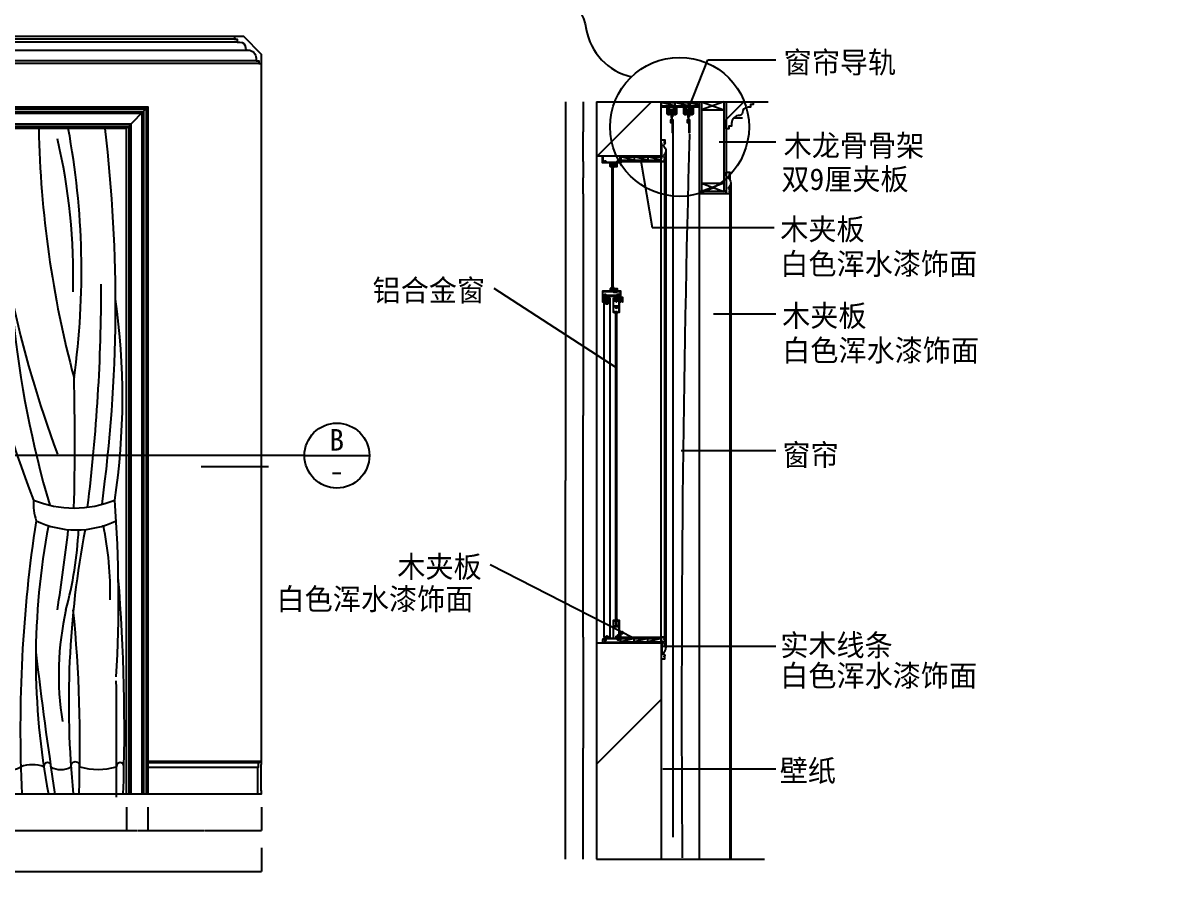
# Model space of a CAD drawing. Header units: metres. Extents: x 207 to 30221155, y -15107616 to 15108635.
# Drawn here: x 3544 to 7729, y 4129 to 7285 of the extents above; entities that cross this region are included whole.
import ezdxf

# ---------------------------------------------------------------- set-up
doc = ezdxf.new("R2010")
doc.units = ezdxf.units.M
for name, color, linetype in [('2', 2, 'Continuous'), ('3', 3, 'Continuous'), ('4', 4, 'Continuous'), ('7', 7, 'Continuous'), ('BH', 3, 'Continuous'), ('DIM', 3, 'Continuous'), ('TEXT', 3, 'Continuous')]:
    doc.layers.add(name, color=color, linetype=linetype)
doc.dimstyles.get("Standard").update_dxf_attribs({"dimtxt": 2.5, "dimasz": 2.5, "dimexe": 1.25, "dimexo": 0.625, "dimtad": 1, "dimcen": 2.5, "dimazin": 3, "dimtfac": 1, "dimtmove": 0, "dimatfit": 3})

# ---------------------------------------------------------------- blocks, each defined once
blk = doc.blocks.new('窗-040')
at = {"layer": '3'}
for p, q in [((3810, 2780), (90, 2780)), ((3805, 2790), (100, 2790)), ((50, 2750), (3850, 2750)), ((3880, 2710), (20, 2710)), ((420, 2540), (500, 2460)), ((3480, 2540), (3400, 2460)), ((9.06, 115), (420, 115)), ((12.06, 98), (420, 98)), ((3890.94, 115), (3480, 115)), ((3887.94, 98), (3480, 98))]:
    blk.add_line(p, q, dxfattribs=at)
for points in [[(427, 0), (427, 2533), (3473, 2533), (3473, 0)], [(437, 0), (437, 2523), (3463, 2523), (3463, 0)], [(443, 0), (443, 2517), (3457, 2517), (3457, 0)], [(483, 0), (483, 2477), (3417, 2477), (3417, 0)], [(491, 0), (491, 2469), (3409, 2469), (3409, 0)]]:
    blk.add_lwpolyline(points, dxfattribs=at)
for centre, radius, start, end in [((10342.67, 2397.01), 9643.88, 179.63, 183.31), ((-9149.56, 2433.87), 9902.26, 356.58, 0.15), ((-7199.11, 2332.5), 8018.96, 354.21, 0.91), ((3123.03, 2403.77), 2243.82, 178.56, 185.49), ((-1461.52, 2515.88), 2387.39, 352.29, 358.66), ((87853.75, 4026.46), 86876.4, 181.03, 181.52), ((17373.17, 1192.38), 16336.12, 175.55, 184.19), ((-10013.64, 2513.6), 11559.91, 353.96, 359.73), ((-4078.83, 2502.67), 5792.05, 346.52, 359.58), ((70759.53, 3776.91), 68800.02, 181.1, 183.15), ((-9863.93, 1647.18), 12128.24, 352.19, 3.84), ((-9030.69, 1960.04), 11531.64, 354.95, 2.48), ((-4188.13, 2042.4), 6753.97, 355.05, 3.54), ((17436.47, 958.64), 14838.21, 174.19, 183.7), ((4951.11, 2314.78), 2058.93, 175.96, 190.54), ((372.63, 1934.24), 2861.36, 352.05, 10.59), ((-2122.67, 1809.82), 5482.74, 352.25, 6.81), ((993.58, 1916.28), 2210.1, 358.44, 13.22), ((896.03, 2194.3), 8.4, 219.03, 9.83), ((2750.88, 1834.28), 2217.98, 178.6, 200.12), ((-3163.99, 1866.57), 6470.86, 352.84, 0.16), ((724.69, 1844.37), 10.48, 199.94, 350.58), ((7237.28, 2766.42), 4362.19, 192.23, 200.26), ((27772.07, 4483.44), 27280.03, 185.72, 187.17), ((-11784.97, 267.02), 14693.81, 358.96, 5.52), ((-6103.05, 1301.64), 9312.54, 358.5, 1.46), ((3144.29, 1577.6), 2621.82, 183.08, 191.18), ((-296.67, 1065.67), 829.42, 0.76, 16.16), ((6327.09, 589), 4896.46, 171.69, 186.91), ((7617.59, 270.48), 6127.79, 171.73, 182.53), ((-121518.48, -1011.38), 124380.69, 0.47, 0.98), ((23355.3, 900.64), 22816.13, 179.77, 181.33), ((-18263.32, 491.77), 18836.12, 358.5, 1.51), ((1960.92, 1054.76), 1327.92, 182.81, 196.28), ((-1577.12, 911.46), 2274.93, 354.22, 2.21), ((-7097.17, 607.37), 7809.21, 356.89, 2.89), ((5704.11, 496.1), 2639.04, 169.17, 190.84), ((-9603.95, 2542.5), 12884.83, 351.69, 353.02), ((1866.36, 1039.51), 1358.6, 344.66, 357.33), ((2033.29, 736.72), 1307.46, 359.16, 11.34), ((-40994.4, 241.6), 41888.96, 359.67, 0.93), ((-6267.74, 708.66), 8727.07, 355.34, 1.55), ((4242.38, 440.23), 1092.47, 167.31, 189.1), ((-1838.78, 183.97), 5067.07, 357.92, 5.62), ((17433.23, 2194.38), 14464.71, 186.63, 188.73), ((-21537.12, 153.28), 22066.58, 359.6, 0.88), ((4368.4, 98.62), 3634.12, 175.75, 181.56), ((835.28, -41.99), 153.78, 67.42, 112.58), ((983.97, 257.21), 180.98, 240.31, 299.69), ((1200.38, 410.36), 335.25, 247.78, 292.22), ((1391.13, 7.14), 112.77, 55.43, 124.57), ((1473.63, 91.45), 20.4, 24.79, 155.21), ((1685.96, 1408.38), 1322.66, 261.57, 278.43), ((1968.8, -49.39), 173.91, 59.2, 120.8), ((2111.52, -19.28), 130.81, 65.77, 114.23), ((2208.84, 142.28), 60.75, 224.1, 315.9), ((2345.27, -174.5), 289.76, 71.32, 108.68), ((2530.6, 375.66), 290.77, 251.45, 288.55), ((2673.84, 177.6), 92.7, 236.83, 303.17), ((2790.9, -37.52), 152.68, 64.25, 115.75), ((2882.57, 115.63), 29.76, 211.69, 328.31), ((2958.79, 200.81), 112.93, 243.21, 296.79), ((3052.32, -7.49), 115.64, 68.36, 111.64), ((3107.95, 102.84), 13.3, 347.65, 192.35), ((3158.01, 163.26), 73.32, 239.63, 300.37), ((3211.34, 102.25), 16.41, 352.13, 187.87), ((3295.4, 349.02), 258.08, 254.77, 285.23), ((3377.24, 101.83), 14.16, 352.56, 187.44)]:
    blk.add_arc(centre, radius, start, end, dxfattribs=at)
at = {"layer": '4'}
blk.add_line((500, 2460), (500, 0), dxfattribs=at)
for points in [[(20, 2720), (20, 2710), (10, 2710), (10, 2700), (0, 2700), (0, 2734.14), (65.86, 2800), (100, 2800), (100, 2790), (90, 2790), (90, 2780), (80, 2780, 0.41), (60, 2760, -0.41), (50, 2750, 0.41)], [(3880, 2720), (3880, 2710), (3890, 2710), (3890, 2700), (3900, 2700), (3900, 2734.14), (3834.14, 2800), (3800, 2800), (3800, 2790), (3810, 2790), (3810, 2780), (3820, 2780, -0.41), (3840, 2760, 0.41), (3850, 2750, -0.41)], [(12.06, 112), (12.06, 98, -0.41), (15.06, 95), (15.06, 0), (0, 0), (0, 11.22), (1.03, 11.47), (1.03, 109.5), (0, 110.38), (0, 120), (6.06, 120, -0.41), (9.06, 117), (9.06, 115, -0.41)], [(3887.94, 112), (3887.94, 98, 0.41), (3884.94, 95), (3884.94, 0), (3900, 0), (3900, 11.22), (3898.97, 11.47), (3898.97, 109.5), (3900, 110.38), (3900, 120), (3893.94, 120, 0.41), (3890.94, 117), (3890.94, 115, 0.41)]]:
    blk.add_lwpolyline(points, format="xyb", close=True, dxfattribs=at)
for points in [[(3800, 2800), (100, 2800)], [(0, 2700), (0, 120)], [(3900, 120), (3900, 2700)], [(3400, 0), (3400, 2460), (500, 2460)], [(15.06, 0), (3884.94, 0)]]:
    blk.add_lwpolyline(points, dxfattribs=at)
for centre, radius, start, end in [((-5070.19, 2504.74), 6014.89, 350.73, 359.57), ((6167.85, 2311.43), 3343.65, 177.45, 201.49), ((-1063.22, 1900.02), 1963.44, 335.52, 349.32), ((2599.81, 1318.79), 1890.48, 187.06, 189.4), ((3290.05, 1076.35), 233.53, 177.55, 196.51), ((-3361.91, 378.18), 4145.05, 358.99, 8.77), ((8131.81, 238.96), 5124.01, 171.35, 182.67), ((3283.91, 125.99), 2507.82, 175.9, 182.88)]:
    blk.add_arc(centre, radius, start, end, dxfattribs=at)
at = {"layer": '7'}
for p, q in [((3890, 2700), (10, 2700)), ((6.06, 120), (420, 120)), ((3893.94, 120), (3480, 120))]:
    blk.add_line(p, q, dxfattribs=at)
blk.add_lwpolyline([(420, 0), (420, 2540), (3480, 2540), (3480, 0)], dxfattribs=at)
for centre, radius, start, end in [((8702.19, 2505.22), 8146.5, 180.32, 190.12), ((-7053.52, 2373.27), 7822.12, 357.36, 0.64), ((6519.01, 1828.85), 5321.53, 173.19, 190.69), ((19295.03, 2071.18), 17526.47, 178.73, 186.79), ((-27205.77, 3149.7), 29615.68, 353.89, 358.67), ((15890.5, 1821.12), 13172.6, 177.22, 183.17), ((6800.33, 2145.67), 3838.28, 175.3, 196.32), ((6924.98, 2535.6), 3849.87, 181.13, 195.01), ((-15788.08, 2522.91), 16556.24, 355, 358.24), ((842.6, 1468.04), 2543.23, 351.37, 8.17), ((28645.11, 241.66), 25920.94, 178.12, 180.53), ((612.97, 1384.18), 317.77, 249.18, 290.39), ((3206.87, 1456.81), 399.76, 247.94, 292.06), ((-1506.56, 715.9), 4877.66, 356.68, 4.36), ((599.31, 1419.04), 430.88, 256.68, 288.32), ((3214.19, 1315.89), 339.85, 244.18, 295.82), ((-1968.76, 504.99), 2716.48, 357.1, 10.51), ((6602.68, 338.16), 3415.9, 169.21, 185.68), ((14450.93, 1132.75), 13164.35, 181.27, 184.94), ((-4411.67, -53.32), 5073.72, 0.6, 10.05), ((-3639.15, 240.36), 7031.84, 358.04, 4.57), ((-243521.79, 74.02), 246884.99, 359.98, 0.08)]:
    blk.add_arc(centre, radius, start, end, dxfattribs=at)
blk = doc.blocks.new('窗帘-剖')
at = {"layer": '3'}
for p, q in [((-14.23, -14.61), (14.23, -14.61)), ((-8.3, -13.11), (-6.3, -13.11)), ((-8.3, -16.11), (-6.3, -16.11)), ((-6.3, -17.11), (-6.3, -12.11)), ((-6.3, -12.11), (6.3, -12.11)), ((-6.3, -17.11), (6.3, -17.11)), ((-2.5, -19.61), (-2.5, -37.61)), ((-2.5, -19.61), (2.5, -19.61)), ((-1.5, -17.11), (-1.5, -19.61)), ((0, -7.92), (0, -52.37)), ((1.5, -17.11), (1.5, -19.61)), ((2.5, -19.61), (2.5, -37.61)), ((6.3, -17.11), (6.3, -12.11)), ((6.3, -13.11), (8.3, -13.11)), ((6.3, -16.11), (8.3, -16.11))]:
    blk.add_line(p, q, dxfattribs=at)
for points in [[(-8.3, -22.12), (-8.3, -7.11, 1), (-13.3, -7.11), (-13.3, -22.12, 1)], [(8.3, -22.12), (8.3, -7.11, -1), (13.3, -7.11), (13.3, -22.12, -1)]]:
    blk.add_lwpolyline(points, format="xyb", close=True, dxfattribs=at)
blk.add_lwpolyline([(-0.5, -49.47), (0.5, -49.47), (0.5, -34.47), (-0.5, -34.47)], close=True, dxfattribs=at)
for points in [[(-0.5, -47.48, 0.34), (-2.58, -50.16), (-2.58, -59.89), (-3.58, -59.89), (-3.58, -50.16, -0.36), (-0.5, -46.45)], [(0.5, -46.4, -0.39), (3.95, -50.16), (3.95, -96.31), (2.95, -96.31), (2.95, -50.16, 0.38), (0.5, -47.41)]]:
    blk.add_lwpolyline(points, format="xyb", dxfattribs=at)
for centre, start, end in [((-0.5, -37.61), 180, 270), ((0.5, -37.61), 270, 0)]:
    blk.add_arc(centre, 2, start, end, dxfattribs=at)
at = {"layer": '7'}
blk.add_lwpolyline([(-12.5, 0), (12.5, 0, -0.41), (17.5, -5), (17.5, -25, -0.35), (13.04, -29.95, -0.17), (5.51, -29.26), (5.51, -25.89, 0.21), (12.5, -27, 0.41), (14.5, -25), (14.5, -5, 0.41), (12.5, -3), (3.6, -3), (2.33, -2), (-2.33, -2), (-3.6, -3), (-12.5, -3, 0.41), (-14.5, -5), (-14.5, -25, 0.41), (-12.5, -27, 0.21), (-5.51, -25.89), (-5.51, -29.26, -0.17), (-13.04, -29.95, -0.35), (-17.5, -25), (-17.5, -5, -0.41)], format="xyb", close=True, dxfattribs=at)
blk = doc.blocks.new('BH1')
at = {"layer": 'BH'}
for p, q in [((3, 0), (3, 100)), ((15, 0), (15, 100))]:
    blk.add_line(p, q, dxfattribs=at)
blk.add_lwpolyline([(15, 100), (3, 50), (15, 50), (3, 0), (15, 0)], dxfattribs=at)
blk = doc.blocks.new('BH2')
at = {"layer": 'BH'}
blk.add_lwpolyline([(0, 32), (5, 28), (0, 24), (5, 20), (0, 16), (5, 12), (0, 8), (5, 4), (0, 0)], dxfattribs=at)
blk = doc.blocks.new('MX23')
at = {"layer": '4'}
blk.add_lwpolyline([(13.17, 7), (13.17, 0), (0, 0), (0, 13.24), (1.65, 14.33), (1.65, 65.67), (0, 66.76), (0, 80), (13.17, 80), (13.17, 73), (11.06, 73), (11.06, 71, -0.98), (11.06, 65), (11.06, 63, 0.58), (9.01, 57, -0.47), (9.01, 23, 0.58), (11.06, 17), (11.06, 15, -0.98), (11.06, 9), (11.06, 7)], format="xyb", close=True, dxfattribs=at)
blk = doc.blocks.new('*D1')
for p, q in [((1027.77, 4384.77), (1027.77, 4298.13)), ((3927.77, 4384.77), (3927.77, 4298.13)), ((1028.02, 4298.13), (2475.77, 4298.13)), ((2479.77, 4298.13), (3927.52, 4298.13))]:
    blk.add_line(p, q)
at = {"layer": 'Defpoints'}
for p in [(1027.77, 4384.77), (3927.77, 4384.77), (1027.77, 4298.13)]:
    blk.add_point(p, dxfattribs=at)
at = {"layer": 'DIM', "insert": (2477.77, 4298.13), "char_height": 1, "attachment_point": 5}
blk.add_mtext('2900', dxfattribs=at)
blk = doc.blocks.new('*D2')
for p, q in [((527.77, 4234.63), (527.77, 4147.05)), ((4427.77, 4234.63), (4427.77, 4147.05)), ((528.02, 4147.05), (2475.77, 4147.05)), ((2479.77, 4147.05), (4427.52, 4147.05))]:
    blk.add_line(p, q)
at = {"layer": 'Defpoints'}
for p in [(527.77, 4234.63), (4427.77, 4234.63), (527.77, 4147.05)]:
    blk.add_point(p, dxfattribs=at)
at = {"layer": 'DIM', "insert": (2477.77, 4147.05), "char_height": 1, "attachment_point": 5}
blk.add_mtext('3900', dxfattribs=at)
blk = doc.blocks.new('*D29')
for p, q in [((4007.77, 4384.77), (4007.77, 4298.13)), ((4427.77, 4384.77), (4427.77, 4298.13)), ((4008.02, 4298.13), (4216.27, 4298.13)), ((4219.27, 4298.13), (4427.52, 4298.13))]:
    blk.add_line(p, q)
at = {"layer": 'Defpoints'}
for p in [(4007.77, 4384.77), (4427.77, 4384.77), (4007.77, 4298.13)]:
    blk.add_point(p, dxfattribs=at)
at = {"layer": 'DIM', "insert": (4217.77, 4298.13), "char_height": 1, "attachment_point": 5}
blk.add_mtext('420', dxfattribs=at)
blk = doc.blocks.new('*D30')
for p, q in [((3927.77, 4384.77), (3927.77, 4298.13)), ((4007.77, 4384.77), (4007.77, 4298.13)), ((3928.02, 4298.13), (3966.77, 4298.13)), ((3968.77, 4298.13), (4007.52, 4298.13))]:
    blk.add_line(p, q)
at = {"layer": 'Defpoints'}
for p in [(3927.77, 4384.77), (4007.77, 4384.77), (3927.77, 4298.13)]:
    blk.add_point(p, dxfattribs=at)
at = {"layer": 'DIM', "insert": (3967.77, 4298.13), "char_height": 1, "attachment_point": 5}
blk.add_mtext('80', dxfattribs=at)
blk = doc.blocks.new('*D32')
for p, q in [((5616.72, 6652.29), (5616.72, 5832.79)), ((5616.47, 5832.79), (5616.22, 5832.79)), ((5616.72, 5013.29), (5616.72, 5832.79)), ((5616.72, 5832.79), (5616.72, 5832.79)), ((5616.97, 5832.79), (5617.22, 5832.79))]:
    blk.add_line(p, q)
at = {"layer": 'Defpoints'}
for p in [(5616.72, 6652.29), (5616.72, 5832.79), (5616.72, 5013.29)]:
    blk.add_point(p, dxfattribs=at)
at = {"layer": 'DIM', "insert": (5616.72, 5833.915), "char_height": 1, "attachment_point": 5}
blk.add_mtext('1639', dxfattribs=at)
blk = doc.blocks.new('*D33')
for p, q in [((5551.97, 6992.29), (5551.97, 5592.29)), ((5551.72, 5592.29), (5551.47, 5592.29)), ((5551.97, 4192.29), (5551.97, 5592.29)), ((5551.97, 5592.29), (5551.97, 5592.29)), ((5552.22, 5592.29), (5552.47, 5592.29))]:
    blk.add_line(p, q)
at = {"layer": 'Defpoints'}
for p in [(5551.97, 6992.29), (5551.97, 5592.29), (5551.97, 4192.29)]:
    blk.add_point(p, dxfattribs=at)
at = {"layer": 'DIM', "insert": (5551.97, 5593.415), "char_height": 1, "attachment_point": 5}
blk.add_mtext('2800', dxfattribs=at)
blk = doc.blocks.new('*D34')
for p, q in [((5616.72, 5013.29), (5616.72, 4602.79)), ((5616.47, 4602.79), (5616.22, 4602.79)), ((5616.72, 4192.29), (5616.72, 4602.79)), ((5616.72, 4602.79), (5616.72, 4602.79)), ((5616.97, 4602.79), (5617.22, 4602.79))]:
    blk.add_line(p, q)
at = {"layer": 'Defpoints'}
for p in [(5616.72, 5013.29), (5616.72, 4602.79), (5616.72, 4192.29)]:
    blk.add_point(p, dxfattribs=at)
at = {"layer": 'DIM', "insert": (5616.72, 4603.915), "char_height": 1, "attachment_point": 5}
blk.add_mtext('821', dxfattribs=at)
blk = doc.blocks.new('*D35')
for p, q in [((5616.72, 6992.29), (5616.72, 6881.79)), ((5616.47, 6881.79), (5616.22, 6881.79)), ((5616.72, 6771.29), (5616.72, 6881.79)), ((5616.72, 6881.79), (5616.72, 6881.79)), ((5616.97, 6881.79), (5617.22, 6881.79))]:
    blk.add_line(p, q)
at = {"layer": 'Defpoints'}
for p in [(5616.72, 6992.29), (5616.72, 6881.79), (5616.72, 6771.29)]:
    blk.add_point(p, dxfattribs=at)
at = {"layer": 'DIM', "insert": (5616.72, 6882.915), "char_height": 1, "attachment_point": 5}
blk.add_mtext('221', dxfattribs=at)
blk = doc.blocks.new('*D36')
for p, q in [((5616.72, 6771.29), (5616.72, 6711.79)), ((5616.47, 6711.79), (5616.22, 6711.79)), ((5616.72, 6652.29), (5616.72, 6711.79)), ((5616.72, 6711.79), (5616.72, 6711.79)), ((5616.97, 6711.79), (5617.22, 6711.79))]:
    blk.add_line(p, q)
at = {"layer": 'Defpoints'}
for p in [(5616.72, 6771.29), (5616.72, 6711.79), (5616.72, 6652.29)]:
    blk.add_point(p, dxfattribs=at)
at = {"layer": 'DIM', "insert": (5616.72, 6712.915), "char_height": 1, "attachment_point": 5}
blk.add_mtext('119', dxfattribs=at)

msp = doc.modelspace()

# ---------------------------------------------------------------- hatches: boundary and pattern name
at = {"layer": 'BH'}
h = msp.add_hatch(dxfattribs=at)
h.set_pattern_fill('ANSI31', scale=250)
h.paths.add_polyline_path([(5905.65, 4992.29), (5665.65, 4992.29), (5665.65, 4192.29), (5905.65, 4192.29)])
h.paths.add_polyline_path([(5905.65, 6792.29), (5905.65, 6992.29), (5665.65, 6992.29), (5665.65, 6792.29)])

# ---------------------------------------------------------------- linework, layer by layer
at = {"layer": '2'}
for p, q in [((5665.65, 6992.29), (6300.74, 6992.29)), ((5665.65, 6992.29), (5665.65, 4192.29)), ((5905.65, 6792.29), (5905.65, 6992.29)), ((5665.65, 6792.29), (5905.65, 6792.29)), ((5665.65, 4992.29), (5905.65, 4992.29)), ((5905.65, 4992.29), (5905.65, 4192.29)), ((5665.65, 4192.29), (6287.75, 4192.29))]:
    msp.add_line(p, q, dxfattribs=at)
at = {"layer": '3'}
for p, q in [((6136.65, 6992.29), (6054.65, 6962.29)), ((6054.65, 6992.29), (6136.65, 6962.29)), ((5717.75, 6752.59), (5722.35, 6747.59)), ((5731.95, 6752.59), (5727.35, 6747.59)), ((5731.95, 6764.89), (5729.95, 6764.89)), ((5918.82, 5013.29), (5918.82, 6771.29)), ((6156.71, 6715.29), (6156.71, 6707.38)), ((6158.82, 6725.29), (6158.82, 6722.38)), ((6159.66, 6720.29), (6159.66, 6703.48)), ((6136.65, 6691.29), (6054.65, 6661.29)), ((6054.65, 6691.29), (6136.65, 6661.29)), ((6156.71, 6677.2), (6156.71, 6669.29)), ((6159.66, 6681.11), (6159.66, 4192.29)), ((5717.75, 6301.79), (5722.35, 6306.79)), ((5731.95, 6301.79), (5727.35, 6306.79)), ((5736.75, 6209.54), (5733.51, 6214.54)), ((5745.51, 6214.54), (5741.75, 6209.54)), ((5736.75, 5079.56), (5733.51, 5074.56)), ((5745.51, 5074.56), (5741.75, 5079.56))]:
    msp.add_line(p, q, dxfattribs=at)
for points in [[(5701.52, 6768.69), (5742.77, 6768.69, -0.51), (5744.4, 6774.37), (5744.4, 6772.81, 3.3), (5746.9, 6772.81), (5746.9, 6774.37, -0.51), (5748.52, 6768.69), (5754.25, 6768.69), (5754.25, 6790.89), (5690.05, 6790.89), (5690.05, 6768.69), (5695.77, 6768.69, -0.51), (5697.4, 6774.37), (5697.4, 6772.81, 3.3), (5699.9, 6772.81), (5699.9, 6774.37, -0.51)], [(5746.9, 6279.81, -3.3), (5744.4, 6279.81), (5744.4, 6281.37, 0.51), (5742.77, 6275.69), (5701.52, 6275.69, 0.51), (5699.9, 6281.37), (5699.9, 6279.81, -3.3), (5697.4, 6279.81), (5697.4, 6281.37, 0.51), (5695.77, 6275.69), (5690.05, 6275.69), (5690.05, 6290.89), (5728.55, 6290.89), (5728.55, 6288.09), (5741.35, 6288.09), (5741.35, 6290.89), (5754.25, 6290.89), (5754.25, 6275.69), (5748.52, 6275.69, 0.51), (5746.9, 6281.37)]]:
    msp.add_lwpolyline(points, format="xyb", close=True, dxfattribs=at)
for points in [[(5716.95, 6755.11), (5717.75, 6755.11), (5716.95, 6754.31), (5717.75, 6754.31), (5717.75, 6752.59), (5716.35, 6752.59), (5716.35, 6767.29), (5717.75, 6767.29), (5717.75, 6766.29), (5739.95, 6766.29), (5739.95, 6767.29), (5741.35, 6767.29), (5741.35, 6762.09), (5739.97, 6762.09), (5738.64, 6763.49), (5739.95, 6764.89), (5729.95, 6764.89), (5729.95, 6763.49), (5731.95, 6763.49), (5731.95, 6762.09), (5728.55, 6762.09), (5728.55, 6764.89), (5717.75, 6764.89), (5717.75, 6759.11), (5716.95, 6758.31), (5717.75, 6758.31), (5716.95, 6757.51), (5717.75, 6757.51), (5716.95, 6756.71), (5717.75, 6756.71), (5716.95, 6755.91), (5717.75, 6755.91)], [(5738.64, 6763.49), (5739.95, 6764.89), (5738.33, 6764.89), (5737.02, 6763.49), (5741.44, 6758.7), (5741.44, 6753.99), (5733.35, 6753.99), (5733.35, 6764.89), (5729.95, 6764.89), (5729.95, 6763.49), (5731.95, 6763.49), (5731.95, 6752.59), (5742.84, 6752.59), (5742.84, 6759.08)], [(5738.64, 6290.89), (5739.95, 6289.49), (5738.33, 6289.49), (5737.02, 6290.89), (5741.44, 6295.68), (5741.44, 6300.39), (5733.35, 6300.39), (5733.35, 6289.49), (5729.95, 6289.49), (5729.95, 6290.89), (5731.95, 6290.89), (5731.95, 6301.79), (5742.84, 6301.79), (5742.84, 6295.3)]]:
    msp.add_lwpolyline(points, close=True, dxfattribs=at)
msp.add_lwpolyline([(5701.79, 5006.28), (5743.02, 5007.51, 0.5), (5744.74, 5001.96), (5744.74, 5003.52, -3.3), (5747.24, 5003.52), (5747.24, 5001.96, 0.51), (5748.83, 5007.69), (5754.25, 5007.85), (5754.25, 4993.69), (5690.05, 4993.69), (5690.05, 5002.05, -0.41), (5693.93, 5006.05), (5695.93, 5006.11, 0.49), (5697.67, 5000.59), (5697.67, 5002.15, -3.3), (5700.17, 5002.15), (5700.17, 5000.59, 0.51), (5701.79, 5006.28)], format="xyb", dxfattribs=at)
at = {"layer": '4'}
for p, q in [((6045.65, 6992.29), (6045.65, 4192.29)), ((6145.65, 6992.29), (6145.65, 6652.29)), ((5905.65, 6974.29), (6045.65, 6974.29)), ((5905.65, 6771.29), (5905.65, 6792.29)), ((5755.65, 6771.29), (5915.65, 6771.29)), ((6145.65, 6652.29), (6045.65, 6652.29)), ((6158.82, 6652.29), (6158.82, 4192.29)), ((5755.65, 5013.29), (5905.65, 5013.29)), ((5905.65, 5013.29), (5915.65, 5013.29)), ((5905.65, 4992.29), (5905.65, 5013.29))]:
    msp.add_line(p, q, dxfattribs=at)
for points in [[(6165.65, 6912.29), (6165.65, 6902.29), (6155.65, 6902.29), (6155.65, 6892.29), (6145.65, 6892.29), (6145.65, 6926.43), (6211.51, 6992.29), (6245.65, 6992.29), (6245.65, 6982.29), (6235.65, 6982.29), (6235.65, 6972.29), (6225.65, 6972.29, 0.41), (6205.65, 6952.29, -0.41), (6195.65, 6942.29, 0.41)], [(6158.82, 6659.29), (6158.82, 6652.29), (6145.65, 6652.29), (6145.65, 6665.53), (6147.29, 6666.62), (6147.29, 6717.96), (6145.65, 6719.05), (6145.65, 6732.29), (6158.82, 6732.29), (6158.82, 6725.29), (6156.71, 6725.29), (6156.71, 6723.29, -0.98), (6156.71, 6717.29), (6156.71, 6715.29, 0.58), (6154.66, 6709.29, -0.47), (6154.66, 6675.29, 0.58), (6156.71, 6669.29), (6156.71, 6667.29, -0.98), (6156.71, 6661.29), (6156.71, 6659.29)], [(5918.82, 5006.29), (5918.82, 5013.29), (5905.65, 5013.29), (5905.65, 5000.05), (5907.29, 4998.96), (5907.29, 4947.62), (5905.65, 4946.53), (5905.65, 4933.29), (5918.82, 4933.29), (5918.82, 4940.29), (5916.71, 4940.29), (5916.71, 4942.29, 0.98), (5916.71, 4948.29), (5916.71, 4950.29, -0.58), (5914.66, 4956.29, 0.47), (5914.66, 4990.29, -0.58), (5916.71, 4996.29), (5916.71, 4998.29, 0.98), (5916.71, 5004.29), (5916.71, 5006.29)]]:
    msp.add_lwpolyline(points, format="xyb", close=True, dxfattribs=at)
at = {"layer": '7'}
for p, q in [((6054.65, 6992.29), (6054.65, 6661.29)), ((6136.65, 6992.17), (6136.65, 6661.29)), ((6054.65, 6962.29), (6136.65, 6962.17)), ((5922.72, 6811.29), (5922.72, 4973.29)), ((5755.65, 6774.29), (5905.65, 6774.29)), ((5905.65, 5013.29), (5905.65, 6771.29)), ((6145.65, 6661.29), (6045.65, 6661.29)), ((6054.65, 6691.29), (6136.65, 6691.29)), ((6162.72, 6692.29), (6162.72, 4192.29)), ((5755.65, 5010.29), (5905.65, 5010.29))]:
    msp.add_line(p, q, dxfattribs=at)
for points in [[(5755.65, 6767.29), (5688.65, 6767.29), (5688.65, 6792.29), (5755.65, 6792.29)], [(5727.35, 6761.06), (5722.35, 6761.06), (5722.35, 6293.32), (5727.35, 6293.32)], [(5716.35, 6301.79), (5716.35, 6292.29), (5688.65, 6292.29), (5688.65, 6252.29), (5690.05, 6252.29), (5690.05, 6274.29), (5704.35, 6274.29), (5704.35, 6252.29), (5705.75, 6252.29), (5705.75, 6274.29), (5738.55, 6274.29), (5738.55, 6252.29), (5739.95, 6252.29), (5739.95, 6274.29), (5754.25, 6274.29), (5754.25, 6252.29), (5755.65, 6252.29), (5755.65, 6266.89), (5761.85, 6266.89), (5761.85, 6252.29), (5763.25, 6252.29), (5763.25, 6268.29), (5755.65, 6268.29), (5755.65, 6292.29), (5739.95, 6292.29), (5738.64, 6290.89), (5739.95, 6289.49), (5729.95, 6289.49), (5729.95, 6290.89), (5731.95, 6290.89), (5731.95, 6292.29), (5717.75, 6292.29), (5717.75, 6295.27), (5716.95, 6296.07), (5717.75, 6296.07), (5716.95, 6296.87), (5717.75, 6296.87), (5716.95, 6297.67), (5717.75, 6297.67), (5716.95, 6298.47), (5717.75, 6298.47), (5716.95, 6299.27), (5717.75, 6299.27), (5716.95, 6300.07), (5717.75, 6300.07), (5717.75, 6301.79)], [(5741.75, 6215.41), (5736.75, 6215.41), (5736.75, 5063.41), (5741.75, 5063.41)]]:
    msp.add_lwpolyline(points, close=True, dxfattribs=at)
for points in [[(5707.53, 6244.54), (5702.53, 6244.54), (5702.53, 6264.54), (5693.78, 6264.54), (5693.78, 5014.6), (5701.53, 5014.6, -0.92), (5708.53, 5014.6), (5716.28, 5014.6), (5716.28, 6264.54), (5707.53, 6264.54)], [(5729.66, 5073.2), (5733.51, 5073.2), (5733.51, 5074.6), (5728.26, 5074.6), (5728.26, 5014.6), (5729.66, 5014.6), (5729.66, 5052.1), (5749.36, 5052.1), (5749.36, 5020.6), (5743.56, 5020.6), (5743.56, 5014.6), (5746.16, 5014.6), (5746.16, 5016), (5744.96, 5016), (5744.96, 5019.2), (5749.36, 5019.2), (5749.36, 5016), (5748.16, 5016), (5748.16, 5014.6), (5750.76, 5014.6), (5750.76, 5074.6), (5745.51, 5074.6), (5745.51, 5073.2), (5749.36, 5073.2), (5749.36, 5053.5), (5742.39, 5053.5, 0.51), (5740.76, 5059.18), (5740.76, 5057.62, -3.3), (5738.26, 5057.62), (5738.26, 5059.18, 0.51), (5736.64, 5053.5), (5729.66, 5053.5)], [(5693.89, 5007.45, 0.41), (5688.65, 5002.05), (5688.65, 4992.29), (5755.65, 4992.29), (5755.65, 5026.29), (5763.25, 5026.29), (5763.25, 5032.29), (5761.85, 5032.29), (5761.85, 5027.69), (5755.65, 5027.69), (5755.65, 5032.29), (5754.25, 5032.29), (5754.25, 5009.25), (5739.95, 5008.82), (5739.95, 5013.72, 3.73), (5738.55, 5013.72), (5738.55, 5008.77), (5705.75, 5007.8), (5705.75, 5013.72, 3.73), (5704.35, 5013.72), (5704.35, 5007.76)]]:
    msp.add_lwpolyline(points, format="xyb", close=True, dxfattribs=at)
msp.add_lwpolyline([(5746.36, 6263.14), (5746.36, 6257.94), (5744.96, 6257.94), (5744.96, 6258.54), (5743.56, 6258.54), (5743.56, 6256.54), (5747.76, 6256.54), (5747.76, 6259.84), (5749.36, 6259.84), (5749.36, 6237.04), (5729.66, 6237.04), (5729.66, 6259.84), (5731.26, 6259.84), (5731.26, 6256.54), (5735.46, 6256.54), (5735.46, 6258.54), (5734.06, 6258.54), (5734.06, 6257.94), (5732.66, 6257.94), (5732.66, 6263.14), (5734.06, 6263.14), (5734.06, 6262.54), (5735.46, 6262.54), (5735.46, 6264.54), (5731.26, 6264.54), (5731.26, 6261.24), (5729.66, 6261.24), (5729.66, 6264.54), (5728.26, 6264.54), (5728.26, 6214.54), (5733.51, 6214.54), (5733.51, 6215.94), (5729.66, 6215.94), (5729.66, 6235.64), (5736.64, 6235.64, 0.51), (5738.26, 6229.96), (5738.26, 6231.51, -3.3), (5740.76, 6231.51), (5740.76, 6229.96, 0.51), (5742.39, 6235.64), (5749.36, 6235.64), (5749.36, 6215.94), (5745.51, 6215.94), (5745.51, 6214.54), (5750.76, 6214.54), (5750.76, 6264.54), (5749.36, 6264.54), (5749.36, 6261.24), (5747.76, 6261.24), (5747.76, 6264.54), (5743.56, 6264.54), (5743.56, 6262.54), (5744.96, 6262.54), (5744.96, 6263.14), (5746.36, 6263.14), (5746.36, 6261.24)], format="xyb", dxfattribs=at)
for centre, radius, start, end in [((15113030.16, 509.5), 15108125.33, 179.97, 179.97), ((3782979.28, 4932.97), 3777031.33, 179.97, 180.01), ((82265.79, 4769.09), 76284.83, 178.42, 180.43)]:
    msp.add_arc(centre, radius, start, end, dxfattribs=at)
at = {"layer": 'BH'}
for p, q in [((6005.65, 6989.29), (6045.65, 6989.29)), ((6005.65, 6977.29), (6045.65, 6977.29)), ((5755.65, 6788.8), (5905.65, 6788.8)), ((5755.65, 6776.8), (5905.65, 6776.8)), ((5755.65, 5007.78), (5905.65, 5007.78)), ((5755.65, 4995.78), (5905.65, 4995.78))]:
    msp.add_line(p, q, dxfattribs=at)
for points in [[(6045.65, 6979.69), (6005.65, 6989.29), (6005.65, 6977.29)], [(5855.65, 6776.8), (5805.65, 6788.8), (5805.65, 6776.8), (5755.65, 6788.8), (5755.65, 6776.8)], [(5905.65, 6776.8), (5855.65, 6788.8), (5855.65, 6776.8)], [(5722.61, 6761.06), (5727.35, 6757.28), (5722.35, 6753.28), (5727.35, 6749.28), (5722.35, 6745.28), (5727.35, 6741.28)], [(5855.65, 5007.78), (5805.65, 4995.78), (5805.65, 5007.78), (5755.65, 4995.78), (5755.65, 5007.78)], [(5905.65, 5007.78), (5855.65, 4995.78), (5855.65, 5007.78)]]:
    msp.add_lwpolyline(points, dxfattribs=at)
at = {"layer": 'DIM'}
msp.add_line((4586.42, 5684.38), (472.36, 5684.38), dxfattribs=at)
msp.add_lwpolyline([(5392.06, 7422.79, -0.43), (5628.01, 7261.06, 0.3), (5795.43, 7084.74, 1.27)], format="xyb", dxfattribs=at)
for points in [[(4586.42, 5684.38), (4826.42, 5684.38)], [(4204.92, 5644.38), (4453.78, 5644.38)]]:
    msp.add_lwpolyline(points, dxfattribs=at)
for centre, radius in [((5973.48, 6899.5), 256.93), ((4706.42, 5684.38), 120)]:
    msp.add_circle(centre, radius, dxfattribs=at)

# ---------------------------------------------------------------- block references
at = {"layer": '3'}
for name, p in [('窗-040', (527.77, 4433.36)), ('窗帘-剖', (5944.5, 6974.29)), ('窗帘-剖', (6006.17, 6974.29)), ('MX23', (5905.65, 6771.29))]:
    msp.add_blockref(name, p, dxfattribs=at)
for name, p, rotation in [('BH1', (5905.65, 6992.29), 270), ('BH2', (5727.35, 6741.28), 180), ('BH2', (5727.35, 6677.32), 180), ('BH2', (5727.35, 6613.32), 180), ('BH2', (5727.35, 6549.32), 180), ('BH2', (5727.35, 6485.32), 180), ('BH2', (5727.35, 6421.32), 180), ('BH2', (5727.35, 6357.32), 180), ('BH2', (5741.75, 6183.41), 180), ('BH2', (5741.75, 6119.41), 180), ('BH2', (5741.75, 6055.41), 180), ('BH2', (5741.75, 5991.41), 180), ('BH2', (5741.75, 5927.41), 180), ('BH2', (5741.75, 5863.41), 180), ('BH2', (5741.75, 5799.41), 180), ('BH2', (5741.75, 5735.41), 180), ('BH2', (5741.75, 5671.41), 180), ('BH2', (5741.75, 5607.41), 180), ('BH2', (5741.75, 5543.41), 180), ('BH2', (5741.75, 5479.41), 180), ('BH2', (5741.75, 5415.41), 180), ('BH2', (5741.75, 5351.41), 180), ('BH2', (5741.75, 5287.41), 180), ('BH2', (5741.75, 5223.41), 180), ('BH2', (5741.75, 5159.41), 180), ('BH2', (5741.75, 5095.41), 180)]:
    msp.add_blockref(name, p, dxfattribs=dict(at, rotation=rotation))
at = {"layer": '3', "xscale": -1}
for p in [(5727.35, 6677.32), (5727.35, 6613.32), (5727.35, 6549.32), (5727.35, 6485.32), (5727.35, 6421.32), (5727.35, 6357.32), (5727.35, 6293.32), (5741.75, 6183.41), (5741.75, 6119.41), (5741.75, 6055.41), (5741.75, 5991.41), (5741.75, 5927.41), (5741.75, 5863.41), (5741.75, 5799.41), (5741.75, 5735.41), (5741.75, 5671.41), (5741.75, 5607.41), (5741.75, 5543.41), (5741.75, 5479.41), (5741.75, 5415.41), (5741.75, 5351.41), (5741.75, 5287.41), (5741.75, 5223.41), (5741.75, 5159.41), (5741.75, 5095.41)]:
    msp.add_blockref('BH2', p, dxfattribs=at)

# ---------------------------------------------------------------- texts
at = {"layer": 'DIM'}
for s, p in [('B', (4678.44, 5702.51)), ('-', (4678.23, 5587.85))]:
    msp.add_text(s, height=80, dxfattribs=at).set_placement(p)
at = {"layer": 'TEXT'}
for s, p in [('窗帘导轨', (6358.13, 7098.07)), ('木龙骨骨架', (6358.13, 6790.83)), ('双9厘夹板', (6349.84, 6666.43)), ('木夹板', (6345.75, 6481.43)), ('白色浑水漆饰面', (6345.75, 6353.33)), ('铝合金窗', (4838.22, 6255.33)), ('木夹板', (6352.78, 6161.39)), ('白色浑水漆饰面', (6352.78, 6033.3)), ('窗帘', (6353.46, 5646.82)), ('木夹板', (4929.61, 5233.6)), ('白色浑水漆饰面', (4483.03, 5113.93)), ('实木线条', (6345.58, 4943.38)), ('白色浑水漆饰面', (6345.58, 4830.74)), ('壁纸', (6343.57, 4479.19))]:
    msp.add_text(s, height=80, dxfattribs=at).set_placement(p)

# ---------------------------------------------------------------- dimensions: what is measured, and where the dimension line sits
at = {"layer": 'DIM'}
for base, p1, p2, text, picture, middle in [((5551.97, 5592.29), (5551.97, 6992.29), (5551.97, 4192.29), '2800', '*D33', (5551.97, 5593.415)), ((5616.72, 6881.79), (5616.72, 6992.29), (5616.72, 6771.29), '221', '*D35', (5616.72, 6882.915)), ((5616.72, 6711.79), (5616.72, 6771.29), (5616.72, 6652.29), '119', '*D36', (5616.72, 6712.915)), ((5616.72, 5832.79), (5616.72, 6652.29), (5616.72, 5013.29), '1639', '*D32', (5616.72, 5833.915)), ((5616.72, 4602.79), (5616.72, 5013.29), (5616.72, 4192.29), '821', '*D34', (5616.72, 4603.915)), ((1027.77, 4298.13), (1027.77, 4384.77), (3927.77, 4384.77), '2900', '*D1', (2477.77, 4298.13)), ((3927.77, 4298.13), (3927.77, 4384.77), (4007.77, 4384.77), '80', '*D30', (3967.77, 4298.13)), ((4007.77, 4298.13), (4007.77, 4384.77), (4427.77, 4384.77), '420', '*D29', (4217.77, 4298.13)), ((527.77, 4147.05), (527.77, 4234.63), (4427.77, 4234.63), '3900', '*D2', (2477.77, 4147.05))]:
    dim = msp.add_linear_dim(base=base, p1=p1, p2=p2, text=text, dimstyle='Standard', dxfattribs=at)
    dim.commit()
    dim.dimension.update_dxf_attribs({"geometry": picture, "text_midpoint": middle})

# ---------------------------------------------------------------- leaders
at = {"layer": '3'}
msp.add_leader([(6174.43, 6933.5), (6206.26, 6933.5)], dimstyle='Standard', dxfattribs=at)
at = {"layer": 'DIM'}
for points in [[(6006.17, 6966.37), (6078.35, 7147.67), (6328.74, 7147.67)], [(6120.27, 6844.69), (6328.74, 6844.81)], [(5830.65, 6774.29), (5871.78, 6528.1), (6322.61, 6528.1)], [(5736.75, 6011.41), (5287.99, 6301.67)], [(6099.03, 6208.46), (6328.74, 6208.58)], [(5979.56, 5702.74), (6328.74, 5702.86)], [(5805.65, 5007.78), (5272.55, 5280.3)], [(5911.28, 4979.51), (6328.74, 4979.63)], [(5911.28, 4526.17), (6328.74, 4526.29)]]:
    msp.add_leader(points, dimstyle='Standard', dxfattribs=at)

doc.saveas('drawing.dxf')
